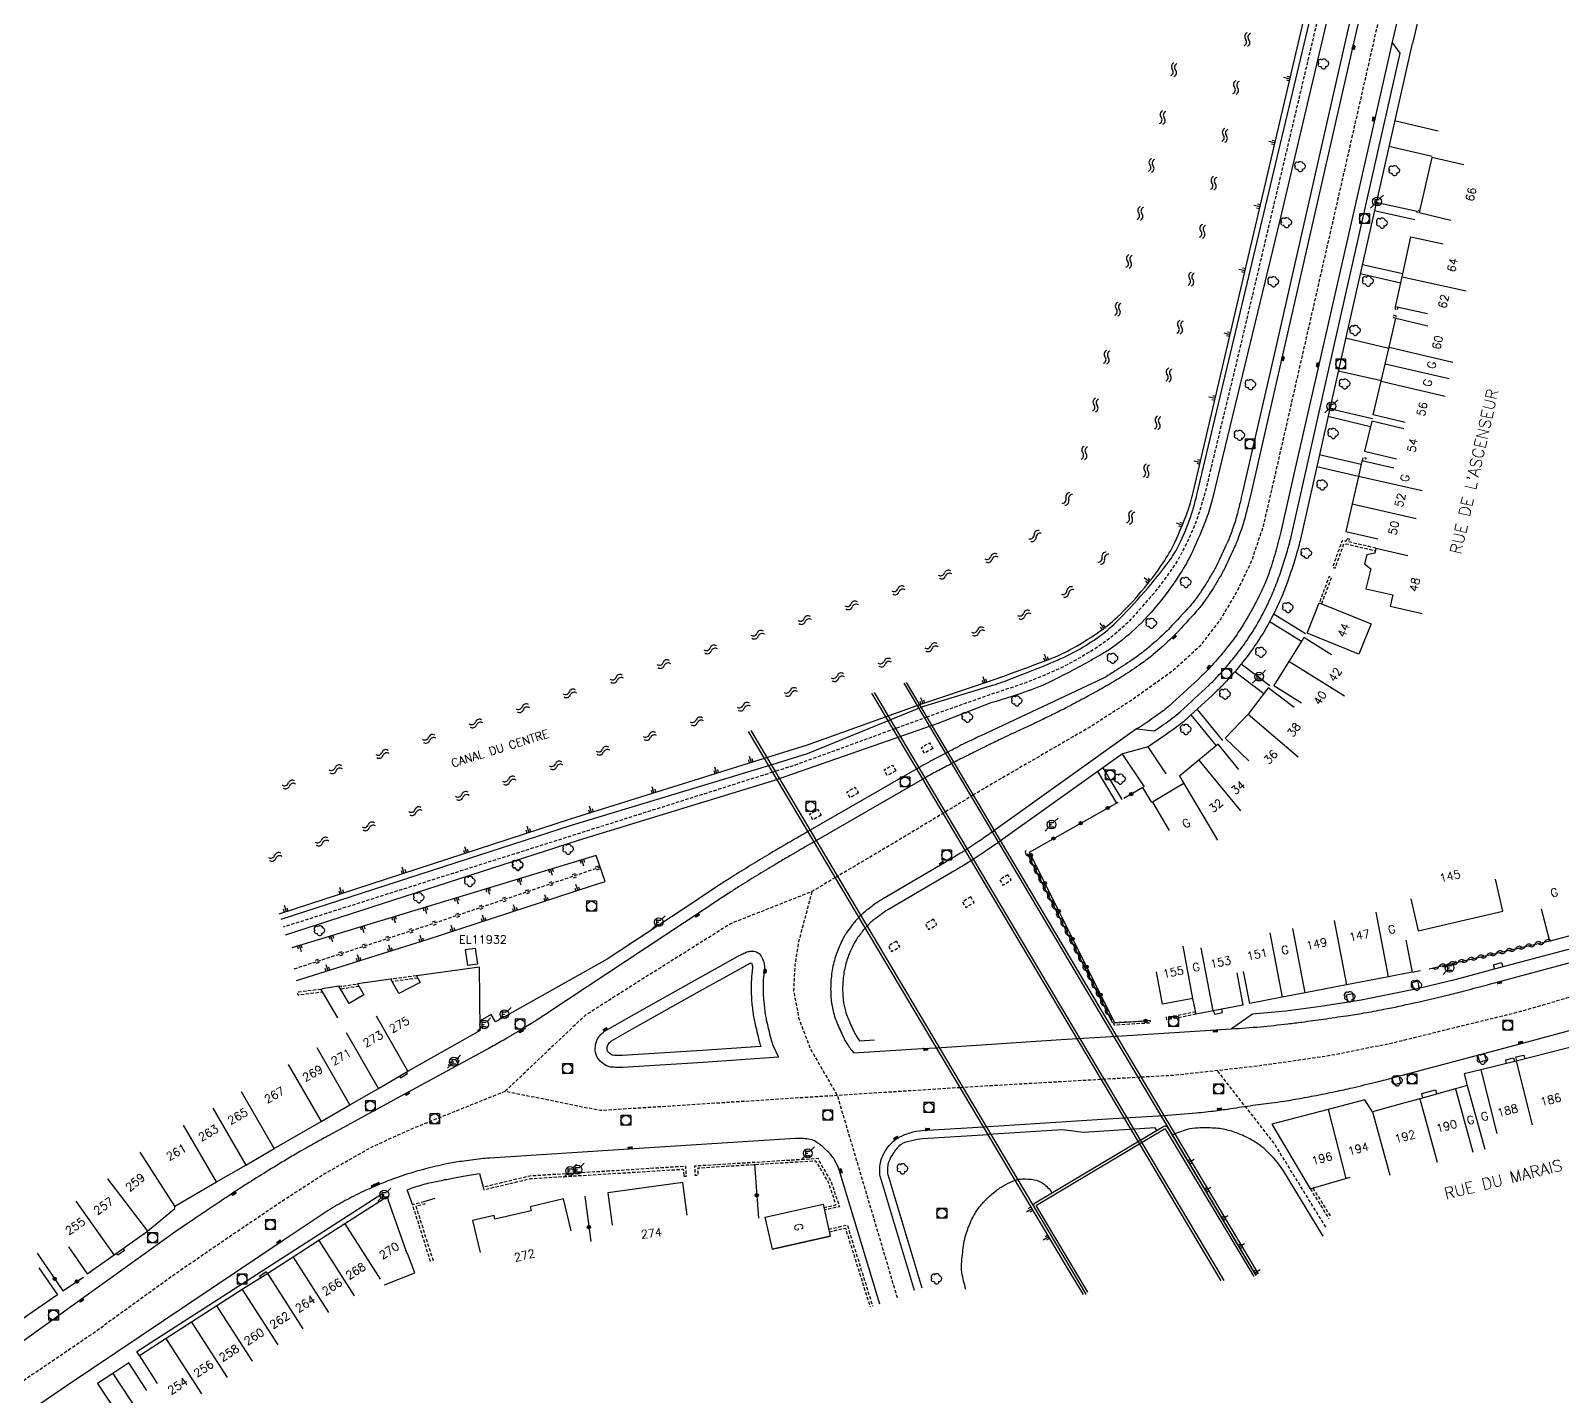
# Model space of a CAD drawing. Header units: millimetres. Extents: x 133000 to 134000, y 129000 to 130000.
# Drawn here: x 133238 to 133471.5, y 129587.6 to 129795.7 of the extents above; entities that cross this region are included whole.
import ezdxf
from ezdxf.enums import TextEntityAlignment as Align

# ---------------------------------------------------------------- set-up
doc = ezdxf.new("R2010")
doc.units = ezdxf.units.MM
doc.linetypes.add('DASHED', pattern=[0.75, 0.5, -0.25])
doc.layers.get('0').update_dxf_attribs({"linetype": 'CONTINUOUS'})
for name, color, linetype in [('W0001', 6, 'DASHED'), ('W0008', 7, 'CONTINUOUS'), ('W0100', 7, 'CONTINUOUS'), ('W0112', 1, 'DASHED'), ('W0120', 7, 'CONTINUOUS'), ('W0211', 2, 'CONTINUOUS'), ('W0220', 5, 'DASHED'), ('W0300', 7, 'CONTINUOUS'), ('W0310', 3, 'CONTINUOUS'), ('W0322', 7, 'CONTINUOUS'), ('W0400', 7, 'CONTINUOUS'), ('W0420', 7, 'CONTINUOUS'), ('W0471', 7, 'CONTINUOUS'), ('W0500', 5, 'DASHED'), ('W0515', 5, 'CONTINUOUS'), ('W0984', 7, 'CONTINUOUS'), ('W0989', 7, 'CONTINUOUS'), ('W0991', 7, 'CONTINUOUS'), ('W1102', 7, 'CONTINUOUS')]:
    doc.layers.add(name, color=color, linetype=linetype)
doc.styles.get("Standard").update_dxf_attribs({"font": 'romans.shx', "width": 0.85})

# ---------------------------------------------------------------- blocks, each defined once
blk = doc.blocks.new('T471')
for p, q in [((-0.333334, 0.333334), (-0.333334, -0.333334)), ((-0.333334, 0.333334), (0.333334, 0.333334)), ((-0.333334, 0), (0, 0)), ((0.500001, 0.500001), (1.000002, 1.000002)), ((-0.500001, -0.500001), (-1.000002, -1.000002)), ((-0.333334, -0.333334), (0.333334, -0.333334))]:
    blk.add_line(p, q)
blk.add_ellipse((0, 0), major_axis=(0.471405, 0.471405), ratio=1, start_param=5.4977871438, end_param=11.780972451)
blk = doc.blocks.new('T420')
for p, q in [((0.75, 0.75), (-0.75, 0.75)), ((-0.75, 0.75), (-0.75, -0.75)), ((0.75, 0.75), (0.75, -0.75)), ((0.75, -0.75), (-0.75, -0.75))]:
    blk.add_line(p, q)
blk.add_ellipse((0, 0), major_axis=(-0.53, 0.53), ratio=1, start_param=3.926991, end_param=10.210176)
blk = doc.blocks.new('T400')
for p, q in [((-0.15, 0.3), (0.15, 0.3)), ((-0.15, -0.25), (-0.15, 0.3)), ((-0.15, 0.15), (0.15, 0.15)), ((-0.15, 0), (0.15, 0)), ((0.15, 0.3), (0.15, -0.25)), ((-0.15, -0.15), (0.15, -0.15)), ((-0.15, -0.25), (-0.15, -0.3)), ((-0.15, -0.3), (0.15, -0.3)), ((0.15, -0.3), (0.15, -0.25))]:
    blk.add_line(p, q)
blk = doc.blocks.new('T300')
for p, q in [((-0.8, 0.51), (-0.86, 0.34)), ((-0.86, 0.34), (-0.86, 0.17)), ((-0.86, 0.17), (-0.74, 0.06)), ((-0.69, 0.63), (-0.8, 0.51)), ((-0.8, -0.06), (-0.74, 0.06)), ((-0.74, 0.06), (-0.69, 0.11)), ((-0.57, 0.69), (-0.69, 0.63)), ((-0.46, 0.69), (-0.57, 0.69)), ((-0.29, 0.63), (-0.46, 0.69)), ((-0.29, 0.63), (-0.17, 0.74)), ((-0.23, 0.57), (-0.29, 0.63)), ((-0.17, 0.74), (-0.06, 0.8)), ((-0.06, 0.8), (0.06, 0.8)), ((0.06, 0.8), (0.23, 0.74)), ((0.23, 0.74), (0.34, 0.63)), ((0.34, 0.63), (0.4, 0.51)), ((0.46, 0.46), (0.34, 0.46)), ((0.4, 0.51), (0.4, 0.46)), ((0.57, 0.4), (0.46, 0.46)), ((0.57, 0.4), (0.69, 0.29)), ((0.69, 0.29), (0.74, 0.17)), ((0.74, 0.06), (0.69, -0.17)), ((0.74, 0.17), (0.74, 0.06)), ((-0.8, -0.17), (-0.8, -0.06)), ((-0.8, -0.23), (-0.8, -0.17)), ((-0.74, -0.34), (-0.8, -0.23)), ((-0.69, -0.4), (-0.74, -0.34)), ((-0.51, -0.46), (-0.69, -0.4)), ((-0.4, -0.46), (-0.51, -0.46)), ((-0.4, -0.46), (-0.34, -0.46)), ((-0.34, -0.46), (-0.34, -0.4)), ((-0.34, -0.51), (-0.34, -0.46)), ((-0.29, -0.63), (-0.34, -0.51)), ((-0.17, -0.74), (-0.29, -0.63)), ((-0.06, -0.8), (-0.17, -0.74)), ((0.06, -0.8), (-0.06, -0.8)), ((0.17, -0.74), (0.06, -0.8)), ((0.23, -0.69), (0.17, -0.74)), ((0.29, -0.46), (0.23, -0.46)), ((0.29, -0.63), (0.23, -0.69)), ((0.46, -0.4), (0.29, -0.46)), ((0.34, -0.51), (0.29, -0.63)), ((0.34, -0.51), (0.34, -0.46)), ((0.57, -0.34), (0.46, -0.4)), ((0.63, -0.29), (0.57, -0.34)), ((0.69, -0.17), (0.63, -0.29))]:
    blk.add_line(p, q)
blk = doc.blocks.new('t211o')
at = {"color": 0, "linetype": 'Continuous'}
for p, q in [((-0.29, 0.5), (-0.29, 0)), ((0, 1), (0, 0)), ((0.29, 0.5), (0.29, 0))]:
    blk.add_line(p, q, dxfattribs=at)
blk = doc.blocks.new('t322o')
at = {"color": 0, "linetype": 'Continuous'}
for radius in [0.25, 0.15]:
    blk.add_circle((0, 0), radius, dxfattribs=at)
blk = doc.blocks.new('t310o')
at = {"color": 0, "linetype": 'Continuous'}
for centre, start, end in [((-0.5, 0.38), 216.8699, 323.1304), ((0.5, -0.37), 36.8699, 143.1303)]:
    blk.add_arc(centre, 0.625, start, end, dxfattribs=at)
blk = doc.blocks.new('t220o')
at = {"color": 0, "linetype": 'Continuous'}
for p, q in [((-0.25, 0.25), (0.25, 0.25)), ((-0.25, -0.25), (0.25, -0.25))]:
    blk.add_line(p, q, dxfattribs=at)
blk = doc.blocks.new('t500o')
at = {"color": 0, "linetype": 'Continuous'}
for centre, start, end in [((-0.5, 0.625), 216.8699, 323.1301), ((0.5, -0.125), 36.8699, 143.1301), ((0.5, -0.625), 36.8699, 143.1301), ((-0.5, 0.125), 216.8699, 323.1301)]:
    blk.add_arc(centre, 0.625, start, end, dxfattribs=at)

msp = doc.modelspace()

# ---------------------------------------------------------------- linework, layer by layer
at = {"layer": 'W0001', "flags": 128}
for points in [[(133458.88, 129902.62), (133447.33, 129853.19), (133422.14, 129746.63), (133418.15, 129730.11), (133417.13, 129725.79), (133416.31, 129722.92), (133415.54, 129720.61), (133414.27, 129717.72), (133412.85, 129715), (133411.21, 129712.58), (133409.22, 129709.98), (133407.15, 129707.63), (133405.13, 129705.38), (133403.01, 129703.52), (133400.82, 129701.88), (133398.15, 129700.24), (133395.29, 129698.7), (133392.6, 129697.49), (133389.36, 129696.19), (133384.4, 129694.55), (133375.46, 129691.39), (133374.65, 129691.09)], [(133460.2, 129871.23), (133451.2, 129831.49), (133437, 129769.01), (133427.32, 129726.53), (133425.82, 129720.09), (133424.1, 129714.91), (133421.95, 129710.38), (133419.41, 129706.08), (133416.11, 129701.8), (133412.15, 129698.16), (133405.94, 129693.75), (133399.43, 129689.55), (133384.04, 129680.62), (133381.71, 129679.22)], [(133407.26, 129636.25), (133412.46, 129636.54), (133425.19, 129637.96), (133435.8, 129639.49), (133445.69, 129641.46), (133455.04, 129643.78), (133465.16, 129646.25), (133476.5, 129649.58), (133499.86, 129655.98), (133510.19, 129658.66), (133520.24, 129660.96), (133531.12, 129662.87), (133543.69, 129664.92), (133555.4, 129666.66), (133563.25, 129667.3), (133570.74, 129668.25), (133580.59, 129669.02), (133589.52, 129670.01), (133599.48, 129670.68), (133612.88, 129670.93), (133630.59, 129671.26), (133646.62, 129671.25), (133660.43, 129670.85), (133674.12, 129670.04), (133684.88, 129669.28), (133691.88, 129668.85), (133697.65, 129668.81), (133701.94, 129669.21), (133706.18, 129669.94), (133711.36, 129671.35), (133718.76, 129673.86), (133743.21, 129682.28), (133749.41, 129684.21), (133754.53, 129685.39), (133758.67, 129686.01), (133762.47, 129686.23), (133766.16, 129686.2), (133767.94, 129686.09), (133772.7, 129685.41), (133776.27, 129684.57), (133780.53, 129683.15), (133783.93, 129682.04), (133787.23, 129680.41), (133789.77, 129678.98), (133794.22, 129676.11), (133817.68, 129661.99), (133831.09, 129656.97), (133843.03, 129669.14), (133857.99, 129690.93), (133864.55, 129701.04), (133875.37, 129716.63), (133877.48, 129719.55), (133880.63, 129723.07), (133884.73, 129727.21), (133889.64, 129731.43), (133894.94, 129735.32), (133900.29, 129738.88), (133905.47, 129741.96), (133910.69, 129744.78), (133917.57, 129748.14), (133923.29, 129750.8), (133928.49, 129753.26), (133936.5, 129756.96), (133946.8, 129761.78), (133968.47, 129772.1), (134000, 129786.71)], [(133374.65, 129691.09), (133354.56, 129683.77), (133351.11, 129682.68)], [(133351.11, 129682.68), (133276.49, 129659.07)], [(133381.71, 129679.22), (133371.79, 129673.22), (133360.66, 129666.62)], [(133360.66, 129666.62), (133357.08, 129664.49), (133344.77, 129659.63), (133331.29, 129651.18), (133322.51, 129645.61), (133310.34, 129634.08), (133324.86, 129631.16), (133379.66, 129634.66)], [(133357.08, 129664.49), (133355.03, 129656.77), (133354.49, 129653.33), (133354.29, 129649.39), (133355.09, 129645.17), (133356.82, 129640.56), (133360.93, 129633.46), (133370.06, 129602.65)], [(133379.66, 129634.66), (133382.41, 129634.83), (133407.26, 129636.25)], [(133435.41, 129613.33), (133427.48, 129626.21), (133418.83, 129637.25)], [(133000, 129480.74), (133002.28, 129481.71), (133011.84, 129485.73), (133020.41, 129488.67), (133028.9, 129491.22), (133041.55, 129494.65), (133056.68, 129499.11), (133070.49, 129503.52), (133086.45, 129509.3), (133110.65, 129518.03), (133135.12, 129528.07), (133146.2, 129533.8), (133153.92, 129538.45), (133165.54, 129545.27), (133175.31, 129551.49), (133195.21, 129563.54), (133207.77, 129571.31), (133221.42, 129580.03), (133235.35, 129588.93), (133247.42, 129597.12), (133259.87, 129606.14), (133268.16, 129611.82), (133276.38, 129617.37), (133282.58, 129621.37), (133290.06, 129625.61), (133296.49, 129628.51), (133310.34, 129634.08)]]:
    msp.add_lwpolyline(points, dxfattribs=at)
at = {"layer": 'W0008', "flags": 128}
for points in [[(133460.06, 129901.38), (133435.79, 129798.3), (133428.43, 129767.01), (133418.08, 129724.2, -0.031742), (133417.2, 129721.38, -0.017054), (133415.07, 129716.32, -0.034907), (133413.23, 129712.97, -0.025231), (133410.16, 129708.68, -0.035418), (133406.28, 129704.47, -0.041144), (133402.43, 129701.39, -0.021302), (133400.73, 129700.35, -0.0062), (133394.7, 129697.1, -0.03144), (133390.66, 129695.31, -0.020907), (133384.35, 129693.25), (133376.26, 129690.09), (133375.42, 129689.8)], [(133373.75, 129692.6), (133374.13, 129692.73), (133384.29, 129695.83, 0.016632), (133387.27, 129696.85, 0.007793), (133393.51, 129699.33, 0.027294), (133397.51, 129701.25, 0.030099), (133400.91, 129703.4, 0.038658), (133403.4, 129705.5, 0.019797), (133407.75, 129710.15, 0.019741), (133411.67, 129715.05, 0.045948), (133413.06, 129717.36, 0.027739), (133414.59, 129721.01, 0.026553), (133415.76, 129724.97), (133433.38, 129798.95), (133452.95, 129882.83)], [(133462.97, 129870.57), (133458.29, 129849.72), (133448.05, 129804.96), (133445.53, 129793.93), (133442.53, 129780.7), (133434.21, 129744.12), (133430.72, 129729.01), (133428.53, 129719.29, -0.014402), (133427.74, 129716.21, -0.013298), (133426.7, 129712.93, -0.024226), (133425.9, 129710.92, -0.015626), (133424.41, 129707.92, -0.015993), (133422.82, 129705.16, -0.018488), (133421.27, 129702.87, -0.017023), (133419.65, 129700.8, -0.013692), (133417.47, 129698.34, -0.015567), (133416.48, 129697.35, -0.003633), (133412.06, 129693.25, -0.028494), (133410.22, 129691.75, -0.015336), (133406.57, 129689.27), (133385.14, 129673.98), (133384.92, 129673.82)], [(133451.57, 129851.75), (133438.42, 129794.26), (133427.82, 129747.65), (133422.71, 129725.34, -0.004443), (133422.33, 129723.74, -0.003285), (133421.78, 129721.59, -0.017844), (133421.43, 129720.42, -0.010296), (133420.67, 129718.33, -0.01602), (133420.38, 129717.65, -0.00341), (133418.74, 129714.14, -0.021253), (133418.33, 129713.38, 0.009078), (133417.33, 129711.68, -0.014884), (133415.63, 129709.15, -0.029211), (133414.71, 129708.01, -0.004309), (133411.62, 129704.66, -0.015456), (133410.77, 129703.81, -0.014657), (133408.26, 129701.58, -0.021507), (133406.5, 129700.23, -0.010792), (133403.87, 129698.47, 0.004209), (133401.64, 129697.05), (133382.84, 129688.25, 0.00353), (133380.44, 129687.1, 0.006485), (133379.15, 129686.45, 0.000066), (133377.82, 129685.76, 0.000066)], [(133452.82, 129851.46), (133439.67, 129793.98), (133429.06, 129747.36), (133423.96, 129725.05, -0.004443), (133423.57, 129723.44, -0.003285), (133423.02, 129721.26, -0.017844), (133422.64, 129720.01, -0.010296), (133421.87, 129717.87, -0.01602), (133421.54, 129717.11, -0.00341), (133419.89, 129713.59, -0.021557), (133419.43, 129712.72, 0.009271), (133418.43, 129711.03, -0.01502), (133416.68, 129708.41, -0.029211), (133415.66, 129707.15, -0.004309), (133412.55, 129703.78, -0.015456), (133411.65, 129702.88, -0.014657), (133409.09, 129700.6, -0.021507), (133407.23, 129699.18, -0.010792), (133404.56, 129697.39, -0.012921), (133402.26, 129696.01, -0.001864), (133399.69, 129694.56, -0.004122), (133398.52, 129693.92, -0.002258), (133395.85, 129692.51, -0.005206), (133394.69, 129691.92, -0.002834), (133392.82, 129691, -0.00244), (133390.63, 129689.95, -0.002212), (133388.41, 129688.92, 0.003336), (133386.94, 129688.23, 0.001216), (133385.62, 129687.6, 0.000788), (133383.6, 129686.61, 0.001426), (133381.24, 129685.46, 0.002631), (133379.97, 129684.82, 0.002703), (133379, 129684.32, 0.000148), (133378.75, 129684.19, 0.000148)], [(133448.58, 129793.74), (133448.58, 129793.74), (133437.39, 129744.23), (133433.84, 129728.37), (133431.54, 129718.22, -0.017405), (133430.96, 129716.02, -0.009419), (133429.72, 129712.14, -0.019147), (133428.69, 129709.47, -0.016159), (133427.27, 129706.44, -0.020479), (133425.73, 129703.7, -0.019492), (133423.89, 129700.97, -0.015587), (133422.08, 129698.65, -0.01442), (133419.98, 129696.27, -0.016096), (133418.63, 129694.91, -0.00486), (133414.17, 129690.79, -0.024684), (133412.88, 129689.73, -0.013039), (133409.66, 129687.47), (133408.34, 129686.56), (133404.4, 129685.49), (133386.19, 129672.49), (133385.85, 129672.25)], [(133406.57, 129689.27), (133409.28, 129688.99, 0.011272), (133412.01, 129690.91, 0.024684), (133413.19, 129691.87, 0.00486), (133417.62, 129695.97, 0.016096), (133418.91, 129697.27, 0.01442), (133420.95, 129699.58, 0.015587), (133422.71, 129701.84, 0.019492), (133424.48, 129704.47, 0.020479), (133425.96, 129707.11, 0.016159), (133427.34, 129710.05, 0.019147), (133428.33, 129712.61, 0.009419), (133429.56, 129716.44, 0.017405), (133430.11, 129718.55), (133432.41, 129728.69), (133435.96, 129744.56), (133446.72, 129792.26), (133445.53, 129793.93)], [(133377.82, 129685.76, 0.00003), (133377.22, 129685.45, 0.000151), (133376, 129684.81, 0.004131), (133375.32, 129684.45, 0.001792), (133373.76, 129683.6), (133356.48, 129673.64)], [(133378.75, 129684.19, 0.001093), (133376.9, 129683.22, 0.00142), (133374.93, 129682.17, 0.008057), (133374.59, 129681.98), (133357.41, 129672.07)], [(133403.56, 129642.47), (133421.04, 129643.57, 0.006911), (133425.44, 129643.9, 0.007237), (133429.62, 129644.34, 0.003095), (133431.77, 129644.61, 0.002017), (133435.06, 129645.06, 0.002615), (133438.56, 129645.58, 0.003473), (133441.19, 129645.99, 0.008413), (133444.26, 129646.55, 0.005666), (133448.8, 129647.52, 0.003281), (133453.91, 129648.7, 0.006892), (133456.33, 129649.31, 0.000008), (133459.63, 129650.19, 0.000016), (133461.33, 129650.65), (133485.37, 129657.1)], [(133356.48, 129673.64), (133356.25, 129673.51, 0.000549), (133354.77, 129672.65, 0.000313), (133352.17, 129671.14, 0.003281), (133350.5, 129670.15, 0.001915), (133347.69, 129668.46, 0.003334), (133344.91, 129666.73, 0.005863), (133343.32, 129665.71, 0.000997), (133341.47, 129664.48, -0.001016), (133339.67, 129663.28), (133325.9, 129654.18), (133308.86, 129644.63), (133308.19, 129645.75), (133306.5, 129644.77)], [(133384.92, 129673.82), (133383.42, 129672.77, -0.005418), (133382.49, 129672.14, -0.000238), (133380.04, 129670.52, -0.008944), (133379.97, 129670.47, -0.002822), (133378.99, 129669.88, -0.001888), (133377.52, 129669.01), (133367.83, 129663.35, 0.020676), (133367.19, 129662.94, 0.007943), (133365.6, 129661.78, 0.041307), (133364.25, 129660.58, 0.037954)], [(133357.41, 129672.07), (133357.16, 129671.93, 0.000549), (133355.68, 129671.07, 0.000313), (133353.08, 129669.56, 0.003281), (133351.44, 129668.59, 0.001915), (133348.64, 129666.9, 0.003334), (133345.88, 129665.19, 0.005863), (133344.33, 129664.19, 0.000997), (133342.48, 129662.96, -0.001016), (133340.67, 129661.76), (133316.98, 129646.09, -0.005004), (133314.98, 129644.79, -0.005094), (133312.98, 129643.56, -0.003321), (133311.61, 129642.74, -0.003399), (133310.26, 129641.96, -0.001494), (133308.26, 129640.83, -0.003576), (133307.42, 129640.37), (133295.01, 129633.64), (133283.48, 129627.34, 0.002667), (133281.55, 129626.27, 0.002049), (133279.05, 129624.86, 0.005214), (133277.1, 129623.71, 0.003178), (133273.93, 129621.78, 0.00259), (133270.92, 129619.91, 0.004748), (133269.3, 129618.86, 0.001704), (133269.15, 129618.77, 0.000052), (133264.5, 129615.66, 0.001914), (133262.98, 129614.64, 0.000958), (133259.97, 129612.58), (133246.11, 129602.64), (133231.17, 129591.91, -0.00242)], [(133385.85, 129672.25), (133384.47, 129671.28, -0.005443), (133383.49, 129670.62, -0.000238), (133381.04, 129669, -0.008944), (133380.92, 129668.92, -0.002822), (133379.92, 129668.32, -0.001888), (133378.44, 129667.44), (133368.75, 129661.77, 0.020676), (133368.24, 129661.45, 0.007943), (133366.69, 129660.32, 0.044126), (133365.49, 129659.25, 0.006024), (133365.22, 129658.94, 0.00338)], [(133364.25, 129660.58, 0.002813), (133364.16, 129660.49, 0.033614), (133362.57, 129658.53, 0.03759), (133361.72, 129657.12, 0.029016), (133360.88, 129655.17, 0.040076), (133360.23, 129652.82, 0.038711), (133359.95, 129650.31, 0.035925), (133360.04, 129647.77, 0.045102), (133360.45, 129645.78, 0.024544), (133360.88, 129644.54, 0.013008), (133361.88, 129642.28, 0.035638), (133362.39, 129641.36, 0.020842), (133363.44, 129639.9), (133373.89, 129640.56), (133376.06, 129640.7)], [(133365.22, 129658.94, 0.027585), (133364.05, 129657.48, 0.03759), (133363.35, 129656.31, 0.029016), (133362.59, 129654.55, 0.040076), (133362.02, 129652.48, 0.038711), (133361.77, 129650.25, 0.035925), (133361.85, 129647.97, 0.045102), (133362.19, 129646.3, 0.024544), (133362.57, 129645.23, 0.013008), (133363.52, 129643.05, 0.035638), (133363.91, 129642.36, -0.007514), (133364.31, 129641.75), (133366.6, 129641.88)], [(133410.74, 129630.39, 0.005901), (133415.62, 129630.77, 0.011422), (133418.6, 129631.1, 0.004263), (133420.94, 129631.43, -0.002986), (133424.29, 129631.92, -0.00224), (133427.56, 129632.36, 0.003908), (133429.43, 129632.62, 0.007744), (133430.76, 129632.84, 0.003617), (133433.59, 129633.36, 0.004215), (133436.83, 129634.02, 0.005162), (133439.46, 129634.6, 0.003247), (133443, 129635.45, 0.004854), (133445.36, 129636.05), (133464.27, 129641.1), (133484.2, 129646.46)], [(133367.41, 129601.61), (133361.23, 129622.11, 0.041707), (133361, 129622.69, 0.020779), (133360.4, 129623.79, 0.049096), (133359.89, 129624.46, 0.027741), (133358.83, 129625.5, 0.052181), (133357.45, 129626.49, 0.098028), (133356.58, 129626.77, 0.022387), (133355.54, 129626.85, 0.023483), (133354.55, 129626.84), (133329.95, 129625.31), (133307.99, 129623.89, 0.013515), (133306.66, 129623.77, 0.005938), (133303.65, 129623.38, 0.016288), (133301.4, 129622.98, 0.011314), (133298.19, 129622.23, 0.017781), (133294.61, 129621.17, 0.018209), (133291.19, 129619.88, 0.00816), (133288.71, 129618.8, 0.013551), (133287.25, 129618.08, 0.008687), (133284.69, 129616.68, 0.01635), (133283.36, 129615.87), (133276.33, 129611.22), (133243.73, 129589.31), (133232.64, 129581.81, -0.002202)], [(133372.7, 129603.68), (133367.52, 129620.98, -0.066316), (133367.41, 129621.66, -0.035806), (133367.47, 129622.92, -0.070985), (133367.73, 129623.9, -0.047858), (133368.45, 129625.23, -0.053768), (133369.35, 129626.31, -0.064679), (133370.29, 129627, -0.054085), (133372.08, 129627.75, -0.056798), (133373.9, 129628.07), (133383.22, 129628.66)], [(133373.87, 129604.03), (133368.69, 129621.33, -0.066316), (133368.63, 129621.69, -0.035806), (133368.68, 129622.77, -0.070985), (133368.85, 129623.43, -0.047858), (133369.46, 129624.55, -0.032807), (133370.66, 129626.02, -0.082092), (133373.98, 129626.86), (133383.93, 129627.48)], [(133296.2, 129616.82), (133295.39, 129619.06, -0.012225), (133297.82, 129619.86, -0.02474), (133299.04, 129620.17, -0.000818), (133301.13, 129620.59, -0.000854), (133303.12, 129620.98, -0.006741), (133304.23, 129621.18), (133306.43, 129621.53), (133306.99, 129619.44)]]:
    msp.add_lwpolyline(points, format="xyb", dxfattribs=at)
for points in [[(133445.88, 129781.98), (133452.52, 129780.43)], [(133445.02, 129778.11), (133451.62, 129776.56)], [(133443.05, 129769.53), (133449.32, 129768.16)], [(133442.77, 129768.29), (133448.96, 129766.92)], [(133440.95, 129760.07), (133447.15, 129758.7)], [(133440.64, 129758.67), (133446.84, 129757.28)], [(133438.42, 129748.88), (133445.01, 129747.3)], [(133437.3, 129743.84), (133443.88, 129742.36)], [(133435.72, 129736.93), (133442.22, 129735.37)], [(133435.98, 129738.13), (133442.5, 129736.58)], [(133434.41, 129731.1), (133440.79, 129729.65)], [(133434.01, 129729.25), (133440.37, 129727.81)], [(133427.4, 129706.87), (133432.29, 129703.8)], [(133426.79, 129705.71), (133431.69, 129702.63)], [(133422.5, 129699.22), (133426.88, 129695.91)], [(133421.52, 129698.05), (133425.96, 129694.69)], [(133350.49, 129683.72), (133356.41, 129685.51), (133373.75, 129692.6), (133373.75, 129692.6)], [(133415.81, 129692.24), (133419.66, 129687.54)], [(133414.85, 129691.41), (133418.7, 129686.7)], [(133375.42, 129689.8), (133351.77, 129681.57)], [(133407.77, 129680.43), (133404.38, 129685.52)], [(133411.07, 129682.46), (133408.34, 129686.56)], [(133276.17, 129660.28), (133320.46, 129674.61), (133350.49, 129683.72)], [(133401.41, 129683.37), (133404.31, 129678.51)], [(133351.77, 129681.57), (133351, 129681.3), (133321.47, 129672.26), (133276.82, 129657.85)], [(133400.61, 129682.78), (133403.52, 129677.99)], [(133513.58, 129664.58), (133510.87, 129666), (133484.81, 129658.97), (133482.91, 129658.45), (133461.04, 129652.66), (133455.27, 129651.11), (133449.59, 129649.71), (133440.77, 129647.93), (133434.63, 129646.99), (133429.33, 129646.27), (133424.25, 129645.79), (133421.04, 129643.57)], [(133461.17, 129652.69), (133460.96, 129653.33), (133462.19, 129653.67), (133462.4, 129653.02)], [(133449.7, 129649.74), (133449.42, 129650.83), (133448.52, 129650.61), (133448.79, 129649.51)], [(133439.69, 129647.77), (133439.52, 129648.9), (133438.53, 129648.72), (133438.7, 129647.62)], [(133418.26, 129646.32), (133418.47, 129645.83), (133419.66, 129646.05), (133419.56, 129646.57)], [(133376.06, 129640.7), (133395.08, 129641.93), (133403.56, 129642.47)], [(133459.56, 129639.84), (133459.85, 129638.76), (133458.86, 129638.5), (133458.57, 129639.58)], [(133462.96, 129638.31), (133462.82, 129638.86), (133464, 129639.17), (133464.14, 129638.6)], [(133464.51, 129638.69), (133464.36, 129639.29), (133465.57, 129639.58), (133465.72, 129639)], [(133294.24, 129636.36), (133294.37, 129636.13), (133295.42, 129636.79), (133295.3, 129636.99)], [(133446.51, 129636.36), (133446.79, 129635.31), (133445.82, 129635.04), (133445.54, 129636.1)], [(133450.21, 129633.05), (133450.02, 129633.74), (133452.12, 129634.29), (133452.31, 129633.62)], [(133383.22, 129628.66), (133402.11, 129629.86), (133410.74, 129630.39)], [(133409.63, 129628.09), (133409.39, 129628.5), (133398.47, 129627.79), (133395.29, 129628.19), (133383.93, 129627.48)], [(133254.59, 129593.74), (133254.17, 129594.4), (133291.55, 129618.45), (133292, 129617.74)], [(133297.99, 129617.26), (133299.64, 129617.75)], [(133252.08, 129610.09), (133252.32, 129609.77), (133251.3, 129609.06), (133251.07, 129609.37)], [(133274.14, 129606.31), (133273.93, 129606.53), (133272.9, 129605.85), (133273.06, 129605.62)]]:
    msp.add_lwpolyline(points, dxfattribs=at)
for points in [[(133338.73, 129650.7), (133346.07, 129654.78, -0.014303), (133346.38, 129654.94, -0.006648), (133347.07, 129655.26, -0.066838), (133347.36, 129655.35, -0.031315), (133348, 129655.41, -0.15283), (133348.84, 129655.18, -0.138739), (133349.47, 129654.46, -0.060327), (133349.79, 129653.51, -0.0759), (133349.83, 129652.71), (133349.69, 129651.34, 0.020784), (133349.65, 129650.53, 0.010307), (133349.65, 129648.91, 0.0197), (133349.73, 129647.72, 0.011715), (133349.98, 129645.74, 0.018565), (133350.13, 129644.95, 0.005138), (133350.81, 129642.12, 0.035784), (133351.14, 129641.1), (133351.99, 129639.24), (133340.5, 129638.46), (133328.28, 129637.69, -0.022643), (133327.72, 129637.68, -0.010995), (133326.59, 129637.73, -0.103214), (133325.79, 129637.96, -0.071762), (133324.82, 129638.66, -0.119492), (133324.19, 129639.66, -0.115945), (133324.08, 129640.86, -0.05065), (133324.31, 129641.84, -0.088539), (133324.6, 129642.34, -0.03079), (133325.26, 129643.04, -0.060134), (133325.65, 129643.34), (133329.22, 129645.36)], [(133339.61, 129649.11), (133346.95, 129653.2, -0.014303), (133347.17, 129653.31, -0.005763), (133347.73, 129653.57, -0.010838), (133347.87, 129653.59, -0.049476), (133348.01, 129653.14, -0.0759), (133348.02, 129652.89), (133347.89, 129651.52, 0.020784), (133347.83, 129650.56, 0.010307), (133347.84, 129648.86, 0.0197), (133347.92, 129647.53, 0.011715), (133348.19, 129645.46, 0.018565), (133348.36, 129644.54, 0.005138), (133349.05, 129641.68, 0.022638), (133349.29, 129640.87), (133340.38, 129640.27), (133328.16, 129639.5, -0.022643), (133327.78, 129639.49, -0.010995), (133326.72, 129639.54, -0.103214), (133326.63, 129639.57, -0.071762), (133326.08, 129639.97, -0.119492), (133325.91, 129640.24, -0.115945), (133325.87, 129640.61, -0.048367), (133326.02, 129641.21, -0.029567), (133326.5, 129641.72, -0.060134), (133326.55, 129641.76), (133330.11, 129643.78)]]:
    msp.add_lwpolyline(points, format="xyb", close=True, dxfattribs=at)
at = {"layer": 'W0100', "flags": 128}
for points in [[(133456.45, 129775.24), (133451.58, 129776.38), (133449.61, 129767.96), (133454.48, 129766.82)], [(133450.89, 129752.52), (133446.02, 129753.61), (133447.04, 129758.19), (133448.38, 129764.28), (133453.27, 129763.21)], [(133447.5, 129735.99), (133442.64, 129737.15), (133443.85, 129742.25), (133444.44, 129744.86), (133445.05, 129747.47), (133446.1, 129751.87), (133450.96, 129750.71)], [(133447.27, 129735.01), (133442.41, 129736.18), (133441.31, 129731.6), (133446.17, 129730.43)], [(133445.77, 129729.01), (133440.9, 129730.12), (133440.36, 129727.77), (133439.4, 129723.57), (133438.46, 129719.34), (133443.35, 129718.26)], [(133447.9, 129715.66), (133443.03, 129716.77), (133442.87, 129716.07), (133441.64, 129715.81), (133441.29, 129714.46), (133442.25, 129713.66), (133441.51, 129710.65), (133441.51, 129710.65), (133445.62, 129709.71), (133445.23, 129707.98), (133450.1, 129706.87)], [(133436.28, 129700.55), (133432.05, 129703.21), (133429.77, 129699.57), (133427.46, 129695.92), (133431.69, 129693.25)], [(133430.6, 129692.54), (133426.61, 129695.55), (133423.58, 129691.54), (133420.04, 129687.86), (133423.65, 129684.4)], [(133422.17, 129683.09), (133419.01, 129686.96), (133416.03, 129684.53), (133413.12, 129682.1), (133413.79, 129680.96), (133412.56, 129680.23), (133408.98, 129678.11), (133411.53, 129673.81)], [(133448.34, 129663.4), (133449.47, 129658.53), (133462.37, 129661.52), (133461.24, 129666.4)], [(133481.7, 129665.32), (133482.99, 129660.49), (133478.68, 129659.34), (133474.38, 129658.18), (133469.54, 129656.95), (133468.3, 129661.79)], [(133447.62, 129657.1), (133448.54, 129652.19), (133444.97, 129651.52), (133438.57, 129650.28), (133432.24, 129649.05), (133428.73, 129648.41), (133423.84, 129647.43), (133422.86, 129652.33)], [(133243.76, 129610.34), (133246.64, 129606.25), (133250.75, 129609.14), (133255.81, 129612.76), (133260.01, 129616.2), (133259.96, 129616.54), (133266.34, 129620.24), (133270.8, 129622.81), (133275.14, 129625.33), (133282.29, 129629.47), (133286.65, 129632), (133291.01, 129634.47), (133295.52, 129637.11), (133306.57, 129643.35), (133306.53, 129643.43), (133306.41, 129652.97), (133296.8, 129651.66), (133296.8, 129651.66), (133297.39, 129650.62), (133294.12, 129648.96), (133292.9, 129651.13), (133287.84, 129650.42), (133288.79, 129648.74), (133286.54, 129647.43), (133284.98, 129650.09), (133282.46, 129649.69), (133282.47, 129649.62), (133282.26, 129649.59), (133284.79, 129645.27)], [(133421.83, 129652.1), (133422.78, 129647.19), (133418.26, 129646.32), (133415.62, 129645.79), (133415.62, 129645.79), (133415.16, 129648.22), (133410.53, 129647.34), (133409.59, 129652.25)], [(133483.53, 129638.34), (133482.3, 129643.18), (133476.42, 129641.69), (133471.57, 129640.47), (133464.42, 129638.67), (133459.03, 129637.34), (133456.49, 129636.72), (133456.95, 129634.95), (133455.15, 129634.41), (133449.72, 129632.91), (133447.44, 129632.29), (133442.5, 129630.93), (133441.35, 129632.76), (133435.75, 129631.29), (133427.18, 129629.07), (133433.04, 129619.21), (133439.12, 129620.95)], [(133338.06, 129615.19), (133337.39, 129620.14), (133325.98, 129618.6), (133326.64, 129613.65)], [(133291.92, 129604.57), (133296.58, 129606.4), (133295.43, 129609.33), (133295.38, 129609.31), (133295.23, 129609.73), (133292.51, 129617.54), (133292.57, 129617.56), (133292.33, 129617.95), (133285.91, 129613.86), (133281.93, 129611.3), (133278.03, 129608.79), (133274.14, 129606.31), (133270.26, 129603.83), (133266.41, 129601.34), (133262.54, 129598.86), (133258.68, 129596.38), (133254.59, 129593.74), (133257.29, 129589.54)], [(133320.39, 129612.8), (133319.24, 129617.66), (133314.14, 129616.46), (133314.28, 129615.86), (133308.77, 129614.56), (133308.64, 129615.14), (133305.36, 129614.35), (133306.54, 129609.49)], [(133351.05, 129609.99), (133359.87, 129611.97), (133351.05, 129609.99), (133349.96, 129614.87), (133358.78, 129616.85), (133359.87, 129611.97)], [(133239.27, 129607.17), (133242.1, 129603.05), (133237.54, 129599.9), (133232.96, 129596.65), (133230.06, 129600.72)], [(133255.71, 129588.48), (133252.97, 129592.66), (133250.53, 129591.07), (133248.19, 129589.54), (133250.92, 129585.35)]]:
    msp.add_lwpolyline(points, dxfattribs=at)
for points in [[(133432.54, 129703.88), (133434.41, 129708.51), (133442.3, 129705.3), (133440.44, 129700.69)], [(133305.77, 129655.86), (133306.09, 129653.44), (133304.63, 129653.24), (133304.31, 129655.67)]]:
    msp.add_lwpolyline(points, close=True, dxfattribs=at)
at = {"layer": 'W0112', "flags": 128}
for points in [[(133449.61, 129767.96), (133449.29, 129768.03), (133449.36, 129768.34), (133449.68, 129768.27)], [(133446.02, 129753.61), (133445.94, 129753.28), (133446.33, 129753.19), (133446.41, 129753.52)], [(133441, 129730.1), (133441, 129730.1), (133441.12, 129730.67), (133441.51, 129730.58), (133441.4, 129730.01)], [(133443.04, 129716.83), (133438.89, 129717.78), (133438.99, 129718.19), (133438.6, 129718.29), (133438.5, 129717.87), (133437.89, 129717.96), (133436.43, 129713.93), (133436.81, 129713.79), (133438.16, 129717.51), (133438.8, 129717.41), (133442.95, 129716.44)], [(133434.79, 129708.37), (133436.28, 129712.36), (133435.9, 129712.5), (133434.41, 129708.51)], [(133284.98, 129650.09), (133285.35, 129650.15), (133285.36, 129650.04), (133287.84, 129650.42), (133287.84, 129650.42)], [(133296.8, 129651.66), (133292.9, 129651.13)], [(133297.01, 129651.29), (133293.11, 129650.76)], [(133282.26, 129649.59), (133278.67, 129649.15), (133278.72, 129648.75), (133282.48, 129649.21)], [(133288.05, 129650.05), (133285.26, 129649.62)], [(133415.62, 129645.79), (133411.18, 129644.93), (133411.1, 129645.33), (133415.55, 129646.19)], [(133358.89, 129616.34), (133360.75, 129616.76), (133359.63, 129620.16), (133357.68, 129623.43), (133339.67, 129622.33), (133339.7, 129621.25), (133339.3, 129621.24), (133339.25, 129622.7), (133358.05, 129623.85), (133358.07, 129623.56), (133360, 129620.32), (133361.27, 129616.46), (133358.98, 129615.95)], [(133433.04, 129619.21), (133435.83, 129614.69)], [(133433.44, 129619.31), (133436.17, 129614.9)], [(133298.97, 129608.1), (133296.2, 129616.82), (133297.99, 129617.26), (133298.08, 129616.87), (133296.71, 129616.54), (133299.36, 129608.23)], [(133359.63, 129613.04), (133362.46, 129613.68), (133366.33, 129601.32)], [(133359.71, 129612.65), (133362.19, 129613.21), (133365.95, 129601.2)]]:
    msp.add_lwpolyline(points, dxfattribs=at)
for points in [[(133446.16, 129752.18), (133445.7, 129752.32), (133445.65, 129752.01), (133446.1, 129751.87)], [(133375.52, 129686.3), (133374.25, 129685.55), (133373.75, 129686.42), (133375.02, 129687.16)], [(133369.85, 129682.91), (133368.58, 129682.17), (133368.08, 129683.03), (133369.34, 129683.77)], [(133364.17, 129679.55), (133362.92, 129678.79), (133362.41, 129679.65), (133363.65, 129680.4)], [(133358.49, 129676.16), (133357.23, 129675.41), (133356.72, 129676.27), (133357.97, 129677.02)], [(133386.96, 129667.06), (133385.7, 129666.32), (133386.2, 129665.47), (133387.46, 129666.21)], [(133381.3, 129663.67), (133380.03, 129662.95), (133380.52, 129662.08), (133381.8, 129662.81)], [(133375.63, 129660.29), (133374.37, 129659.56), (133374.87, 129658.7), (133376.13, 129659.44)], [(133369.95, 129656.95), (133368.71, 129656.19), (133369.22, 129655.34), (133370.47, 129656.1)], [(133403.11, 129644.53), (133408.61, 129644.86), (133408.64, 129644.46), (133403.14, 129644.13)], [(133302.96, 129638.52), (133303.38, 129638.76), (133303.17, 129639.14), (133302.75, 129638.9)], [(133301.8, 129637.89), (133302.24, 129638.13), (133302.04, 129638.49), (133301.61, 129638.26)], [(133337.55, 129621.11), (133337.95, 129621.13), (133337.85, 129622.62), (133314.11, 129621.14), (133306.99, 129619.44), (133307.08, 129619.05), (133314.17, 129620.75), (133337.48, 129622.19)]]:
    msp.add_lwpolyline(points, close=True, dxfattribs=at)
at = {"layer": 'W0120', "flags": 128}
for points in [[(133419.47, 129605.17), (133397.75, 129641.67), (133366.21, 129694.71)], [(133419.91, 129605.21), (133398.09, 129641.88), (133366.61, 129694.84)], [(133424.78, 129606.02), (133402.04, 129644.23), (133371.13, 129696.23)], [(133425.12, 129606.22), (133402.39, 129644.43), (133371.52, 129696.35)], [(133398.45, 129603.08), (133395.75, 129607.62), (133388.73, 129619.4), (133381.3, 129631.89), (133347.41, 129688.9)], [(133398.89, 129603.13), (133381.65, 129632.1), (133347.8, 129689.02)], [(133390.95, 129616.47), (133390.9, 129616.74), (133390.93, 129616.86), (133391.02, 129617.01), (133391.13, 129617.07), (133410.72, 129628.74), (133410.72, 129628.74), (133410.91, 129628.78), (133411.06, 129628.74), (133411.2, 129628.63), (133412.58, 129626.33), (133424.74, 129606)], [(133399.13, 129603.43), (133391.27, 129616.65), (133391.31, 129616.72), (133391.31, 129616.72), (133410.8, 129628.34), (133410.8, 129628.34), (133410.89, 129628.36), (133410.9, 129628.36), (133424.43, 129605.82)]]:
    msp.add_lwpolyline(points, dxfattribs=at)
at = {"layer": 'W0211', "flags": 128}
msp.add_lwpolyline([(133278.52, 129650.95), (133298.62, 129657.22), (133323.36, 129665.3), (133325.59, 129666.03), (133324.18, 129669.99), (133322.04, 129669.34), (133277.81, 129655.92)], dxfattribs=at)
for points in [[(133435, 129611.97), (133428.95, 129621.92, 0.040842), (133427.93, 129623.33, 0.028669), (133426.21, 129625.12, 0.038247), (133425.05, 129626.05, 0.029631), (133423.4, 129627.02, 0.03826), (133421.57, 129627.8, 0.035545), (133419.5, 129628.33, 0.035994), (133418.42, 129628.45, 0.015552), (133415.89, 129628.46, 0.062926), (133414.27, 129628.21, 0.041615), (133411.96, 129627.35)], [(133380.55, 129603.86, -0.039265), (133379.95, 129606.43, -0.060893), (133379.91, 129608.13, -0.015921), (133380.25, 129610.88, -0.032461), (133380.55, 129612.2, -0.037587), (133381.37, 129614.36, -0.043587), (133382.36, 129616.07, -0.042469), (133383.53, 129617.47, -0.034383), (133385.21, 129618.95, -0.037786), (133386.64, 129619.87, -0.040869), (133388.08, 129620.51, -0.078457), (133389.12, 129620.7, -0.045251), (133390.95, 129620.58, -0.120448), (133392.31, 129620.01, -0.089727), (133393.67, 129618.58)]]:
    msp.add_lwpolyline(points, format="xyb", dxfattribs=at)
at = {"layer": 'W0220', "flags": 128}
msp.add_lwpolyline([(133278.18, 129652.72), (133298.27, 129659.27), (133324.7, 129668.21)], dxfattribs=at)
at = {"layer": 'W0310', "flags": 128}
for points in [[(133402.94, 129644.42), (133389.94, 129670.24)], [(133451.18, 129652.72), (133469.54, 129656.98)]]:
    msp.add_lwpolyline(points, dxfattribs=at)
at = {"layer": 'W0322', "flags": 128}
for points in [[(133450.34, 129801.17), (133448.59, 129793.73)], [(133408.88, 129678.05), (133407.5, 129680.37), (133404.6, 129678.68)], [(133403.19, 129644.53), (133390.22, 129670.51), (133403.75, 129678.11)], [(133448.54, 129652.19), (133449.85, 129652.45)], [(133403.19, 129644.5), (133403.19, 129644.5), (133408.19, 129644.8)], [(133348.34, 129622.96), (133348.93, 129614.71)], [(133322.46, 129618.07), (133323.38, 129611.19)], [(133238.98, 129609.4), (133242.92, 129603.67), (133246.07, 129605.75)]]:
    msp.add_lwpolyline(points, dxfattribs=at)
at = {"layer": 'W0515', "flags": 128}
msp.add_lwpolyline([(133373.52, 129692.98), (133383.97, 129696.52, 0.005588), (133387.51, 129697.76, 0.003438), (133393.21, 129699.88, 0.033759), (133396.44, 129701.36, 0.024768), (133400.58, 129703.88, 0.040025), (133403.6, 129706.31, 0.028606), (133407.32, 129710.25, 0.025789), (133410.61, 129714.59, 0.039516), (133412.37, 129717.68, 0.020785), (133414.27, 129722.21, 0.031462), (133415.2, 129725.32), (133434.95, 129809.78), (133449.94, 129872.83)], format="xyb", dxfattribs=at)
for points in [[(133356.42, 129686.88), (133373.52, 129692.98)], [(133349.83, 129684.82), (133356.42, 129686.88)], [(133275.9, 129661.12), (133320.28, 129675.59), (133349.83, 129684.82)]]:
    msp.add_lwpolyline(points, dxfattribs=at)
at = {"layer": 'W1102', "flags": 128}
for points in [[(133447.04, 129758.19), (133456.8, 129756.02)], [(133445.05, 129747.47), (133454.78, 129745.17)], [(133454.19, 129742.62), (133444.44, 129744.86)], [(133443.85, 129742.25), (133453.59, 129739.99)], [(133450.11, 129725.55), (133440.36, 129727.77)], [(133439.4, 129723.57), (133449.15, 129721.37)], [(133438.23, 129694.25), (133429.77, 129699.57)], [(133423.58, 129691.54), (133431.2, 129685.03)], [(133416.03, 129684.53), (133422.4, 129676.81)], [(133413.79, 129680.96), (133418.89, 129672.35)], [(133436.66, 129660.1), (133438.57, 129650.28)], [(133444.97, 129651.52), (133443.1, 129661.34)], [(133426.85, 129658.23), (133428.73, 129648.41)], [(133432.24, 129649.05), (133430.39, 129658.87)], [(133415.16, 129648.22), (133413.64, 129656.18)], [(133418.26, 129646.32), (133416.43, 129655.9)], [(133295.52, 129637.11), (133290.7, 129645.49)], [(133291.01, 129634.47), (133286.13, 129642.95)], [(133286.65, 129632), (133281.67, 129640.67)], [(133464.42, 129638.67), (133466.86, 129628.97)], [(133277.28, 129638.12), (133282.29, 129629.47)], [(133459.03, 129637.34), (133461.47, 129627.64)], [(133275.14, 129625.33), (133270.13, 129633.99)], [(133455.15, 129634.41), (133457.8, 129624.76)], [(133456.95, 129634.95), (133459.62, 129625.26)], [(133449.72, 129632.91), (133452.37, 129623.27)], [(133265.79, 129631.47), (133270.8, 129622.81)], [(133435.75, 129631.29), (133438.48, 129620.76)], [(133442.5, 129630.93), (133445.15, 129621.29)], [(133266.34, 129620.24), (133261.33, 129628.89)], [(133259.96, 129616.54), (133254.7, 129624.77)], [(133249.73, 129620.7), (133255.81, 129612.76)], [(133250.75, 129609.14), (133244.96, 129617.29)], [(133285.91, 129613.86), (133291.3, 129605.44)], [(133281.93, 129611.3), (133287.32, 129602.87)], [(133278.03, 129608.79), (133283.42, 129600.37)], [(133279.52, 129597.88), (133274.14, 129606.31)], [(133270.26, 129603.83), (133275.68, 129595.42)], [(133271.83, 129592.93), (133266.41, 129601.34)], [(133262.54, 129598.86), (133267.94, 129590.44)], [(133264.09, 129587.97), (133258.68, 129596.38)], [(133250.53, 129591.07), (133256, 129582.7)]]:
    msp.add_lwpolyline(points, dxfattribs=at)

# ---------------------------------------------------------------- block references
at = {"layer": 'W0211'}
for p, rotation in [((133429.94, 129788.35), 76.84049577181183), ((133427.67, 129778.62), 76.84049577182236), ((133425.39, 129768.88), 76.84049577183289), ((133423.11, 129759.14), 76.84049577168092), ((133420.84, 129749.4), 76.84049577169145), ((133418.56, 129739.67), 76.84049577170198), ((133416.28, 129729.93), 76.8404957717885), ((133413.53, 129720.33), 67.67631423365644), ((133408.52, 129711.73), 51.97061639226371), ((133401.56, 129704.58), 37.03810749392061), ((133392.84, 129699.74), 20.72703395738983), ((133383.44, 129696.34), 18.70849642795177), ((133373.97, 129693.13), 18.70849642789824), ((133347.82, 129684.19), 17.35125442051126), ((133342.54, 129682.54), 17.35125442049133), ((133332.99, 129679.56), 17.3512544205211), ((133323.45, 129676.58), 17.35125442050115), ((133313.93, 129673.52), 18.05523724389705), ((133304.42, 129670.42), 18.05523724369031), ((133322.04, 129669.34), 196.8722906823008), ((133294.91, 129667.32), 18.05523724374897), ((133317.26, 129667.89), 196.8722906823088), ((133285.41, 129664.22), 18.05523724380766), ((133307.69, 129664.99), 196.8722906823088), ((133312.47, 129666.44), 196.8722906823088), ((133321.38, 129664.65), 18.0894212249746), ((133276.94, 129661.46), 18.05523724386633), ((133298.12, 129662.08), 196.8722906823088), ((133302.91, 129663.54), 196.8722906823088), ((133311.87, 129661.55), 18.0894212249615), ((133316.63, 129663.1), 18.0894212249615), ((133293.34, 129660.63), 196.8722906823088), ((133307.12, 129660), 18.08942122496668), ((133283.77, 129657.73), 196.8722906823088), ((133288.55, 129659.18), 196.8722906823088), ((133297.61, 129656.9), 17.31971686052249), ((133302.37, 129658.44), 18.0894212249746), ((133278.98, 129656.28), 196.8722906823088), ((133288.07, 129653.93), 17.31971686051453), ((133292.84, 129655.42), 17.31971686052249), ((133283.29, 129652.44), 17.31971686051453), ((133414.47, 129623.16), 300.8960474762155), ((133417.04, 129618.87), 300.8960474762055), ((133390.63, 129616.21), 120.7547417955149), ((133419.61, 129614.58), 300.8960474762055), ((133393.19, 129611.91), 120.754741795492), ((133422.17, 129610.29), 300.8960474762012), ((133424.53, 129606.36), 300.8960474762155)]:
    msp.add_blockref('t211o', p, dxfattribs=dict(at, rotation=rotation))
at = {"layer": 'W0220'}
for p, rotation in [((133320.88, 129666.92), 18.69307904081355), ((133324.43, 129668.12), 18.69307904081355), ((133313.77, 129664.51), 18.69307904081355), ((133317.33, 129665.71), 18.69307904081355), ((133306.67, 129662.11), 18.69307904081355), ((133310.22, 129663.31), 18.69307904081355), ((133299.57, 129659.7), 18.69307904081355), ((133303.12, 129660.91), 18.69307904081355), ((133292.44, 129657.37), 18.03699825049981), ((133296.01, 129658.53), 18.03699825049981), ((133285.31, 129655.04), 18.03699825049981), ((133288.87, 129656.21), 18.03699825049981), ((133281.74, 129653.88), 18.03699825049981)]:
    msp.add_blockref('t220o', p, dxfattribs=dict(at, rotation=rotation))
at = {"layer": 'W0300'}
for p in [(133435.09, 129790.62), (133431.51, 129774.97), (133445.88, 129774.36), (133429.42, 129766.44), (133443.99, 129766.35), (133427.43, 129757.42), (133441.86, 129757.51), (133439.89, 129750), (133423.96, 129741.74), (133438.31, 129741.85), (133422.29, 129734.01), (133436.55, 129734.31), (133434.88, 129726.45), (133432.47, 129716.04), (133414.09, 129711.6), (133429.66, 129707.77), (133408.84, 129705.36), (133425.53, 129700.94), (133402.94, 129700.03), (133420.07, 129694.58), (133388.34, 129693.53), (133380.8, 129691.06), (133414.09, 129689.19), (133404.07, 129681.63), (133319.96, 129670.94), (133312.27, 129668.55), (133312.3, 129668.47), (133304.98, 129666.03), (133297.21, 129663.55), (133282.07, 129658.53), (133449.27, 129650.21), (133439.08, 129648.46), (133459.32, 129638.92), (133446.31, 129635.65), (133370.91, 129622.24), (133376.1, 129605.48)]:
    msp.add_blockref('T300', p, dxfattribs=at)
at = {"layer": 'W0310'}
for p, rotation in [((133390.12, 129669.88), 116.7302036046288), ((133390.8, 129668.54), 116.7302036046288), ((133391.47, 129667.2), 116.7302036046288), ((133392.15, 129665.86), 116.7302036046288), ((133392.82, 129664.52), 116.7302036046288), ((133393.5, 129663.18), 116.7302036046288), ((133394.17, 129661.84), 116.7302036046288), ((133394.85, 129660.5), 116.7302036046288), ((133395.52, 129659.16), 116.7302036046288), ((133396.2, 129657.82), 116.7302036046288), ((133396.87, 129656.48), 116.7302036046288), ((133468.72, 129656.79), 13.06240511210796), ((133397.54, 129655.14), 116.7302036046288), ((133458.49, 129654.42), 13.06240511210796), ((133459.95, 129654.75), 13.06240511210796), ((133461.41, 129655.09), 13.06240511210796), ((133462.87, 129655.43), 13.06240511210796), ((133464.33, 129655.77), 13.06240511210796), ((133465.8, 129656.11), 13.06240511210796), ((133467.26, 129656.45), 13.06240511210796), ((133398.22, 129653.8), 116.7302036046288), ((133398.89, 129652.46), 116.7302036046288), ((133452.65, 129653.06), 13.06240511210796), ((133454.11, 129653.4), 13.06240511210796), ((133455.57, 129653.74), 13.06240511210796), ((133457.03, 129654.08), 13.06240511210796), ((133399.57, 129651.12), 116.7302036046288), ((133400.24, 129649.78), 116.7302036046288), ((133400.92, 129648.44), 116.7302036046288), ((133401.59, 129647.1), 116.7302036046288), ((133402.27, 129645.76), 116.7302036046288)]:
    msp.add_blockref('t310o', p, dxfattribs=dict(at, rotation=rotation))
at = {"layer": 'W0322'}
for p, rotation in [((133405.73, 129679.34), 210.1943960828427), ((133402.18, 129677.23), 29.33454328386845), ((133398.04, 129674.91), 29.33454328386845), ((133393.9, 129672.58), 29.33454328386845), ((133390.46, 129670.03), 116.5231091517024), ((133392.58, 129665.78), 116.5231091517024), ((133394.7, 129661.53), 116.5231091517024), ((133396.82, 129657.28), 116.5231091517024), ((133398.95, 129653.03), 116.5231091517024), ((133401.07, 129648.78), 116.5231091517024), ((133407.94, 129644.78), 3.378721538701135), ((133348.68, 129618.22), 274.0883181787132), ((133323.09, 129613.36), 277.6770717717098), ((133241.67, 129605.48), 304.574334876216), ((133245.05, 129605.08), 33.38734464806249)]:
    msp.add_blockref('t322o', p, dxfattribs=dict(at, rotation=rotation))
at = {"layer": 'W0400'}
for p, rotation in [((133439.63, 129793.12), 167.1803825608822), ((133442.72, 129782.22), 347.2353449797025), ((133428.84, 129745.69), 166.7600897141452), ((133434.2, 129744.77), 347.1812980083731), ((133412.28, 129703.28), 315.5668259513153), ((133417.59, 129698.69), 317.2786776925726), ((133376.84, 129668.8), 119.5863803089902), ((133339.63, 129660.89), 123.4790439482333), ((133349.94, 129652.35), 174.292042527537), ((133461.84, 129650.63), 284.0217275033654), ((133312.77, 129643.25), 121.0504149554634), ((133325.58, 129643.47), 119.8857283682652), ((133418.59, 129643.26), 93.59849380407819), ((133465.07, 129641.46), 286.026007867427), ((133374.41, 129640.45), 273.0652015430634), ((133295.42, 129633.7), 297.8438705697366), ((133419.17, 129631.33), 276.7847545997448), ((133369.91, 129626.93), 122.3079828789667), ((133374.68, 129628.27), 273.588712860283), ((133329.4, 129625.42), 94.18854556440712), ((133361.45, 129621.89), 197.4391599965501), ((133290.27, 129619.65), 113.427095550452), ((133290.86, 129619.9), 112.8572539019077), ((133269.01, 129618.49), 123.7385942509914), ((133275.87, 129611.09), 124.0386405423375), ((133245.77, 129602.22), 125.7040869030547)]:
    msp.add_blockref('T400', p, dxfattribs=dict(at, rotation=rotation))
at = {"layer": 'W0420'}
for p in [(133441.29, 129767.04), (133437.66, 129744.89), (133423.84, 129732.69), (133420.26, 129697.7), (133402.52, 129682.26), (133371.27, 129681.18), (133356.88, 129677.45), (133377.63, 129670.05), (133323.49, 129662.26), (133312.58, 129644.28), (133412.18, 129644.66), (133463.11, 129644.1), (133319.82, 129637.51), (133448.53, 129635.93), (133419.06, 129634.41), (133289.78, 129631.83), (133374.89, 129631.58), (133299.59, 129629.86), (133328.73, 129629.63), (133359.49, 129630.43), (133376.88, 129615.45), (133274.53, 129613.72), (133256.59, 129611.73), (133270.21, 129605.43), (133241.49, 129599.95)]:
    msp.add_blockref('T420', p, dxfattribs=at)
at = {"layer": 'W0471'}
for p in [(133443.21, 129769.64), (133436.25, 129738.44), (133425.23, 129697.25), (133393.61, 129674.7), (133333.74, 129659.82), (133454.27, 129652.87), (133310.22, 129645.81), (133307.12, 129644.25), (133302.52, 129638.57), (133356.46, 129624.61), (133320.22, 129621.93), (133321.36, 129622.11), (133291.91, 129618.31)]:
    msp.add_blockref('T471', p, dxfattribs=at)
at = {"layer": 'W0500'}
for p, rotation in [((133423.43, 129794.33), 76.8404957716492), ((133412.25, 129789.75), 76.84049577157927), ((133421.72, 129787.03), 76.8404957716492), ((133410.54, 129782.45), 76.84049577157927), ((133420.01, 129779.73), 76.8404957716492), ((133408.84, 129775.15), 76.84049577157927), ((133418.3, 129772.42), 76.8404957716492), ((133407.13, 129767.84), 76.84049577157927), ((133416.6, 129765.12), 76.8404957716492), ((133405.42, 129760.54), 76.84049577157927), ((133414.89, 129757.82), 76.8404957716492), ((133403.71, 129753.24), 76.84049577157927), ((133413.18, 129750.51), 76.8404957716492), ((133402.01, 129745.93), 76.84049577157927), ((133411.47, 129743.21), 76.8404957716492), ((133400.3, 129738.63), 76.84049577157927), ((133409.77, 129735.91), 76.8404957716492), ((133398.59, 129731.33), 76.84049577157927), ((133408.06, 129728.6), 76.8404957716492), ((133396.01, 129724.33), 55.57706007392829), ((133405.65, 129721.52), 65.56503743418938), ((133391.1, 129718.68), 38.28282723072923), ((133384.44, 129715.33), 20.41015570492181), ((133401.5, 129715.3), 50.0553750603755), ((133377.37, 129712.81), 18.70849642804363), ((133370.27, 129710.4), 18.70849642804363), ((133396.09, 129710.15), 33.92009256040813), ((133363.13, 129708.11), 17.35125442052019), ((133355.97, 129705.87), 17.35125442052019), ((133389.45, 129706.7), 20.63348918177908), ((133348.81, 129703.64), 17.35125442052019), ((133382.41, 129704.13), 19.05157131120086), ((133341.65, 129701.4), 17.35125442052019), ((133375.3, 129701.72), 18.70849642799512), ((133334.49, 129699.16), 17.35125442052019), ((133368.18, 129699.38), 17.35125442040315), ((133327.33, 129696.93), 17.35125442052019), ((133361.02, 129697.15), 17.35125442040315), ((133320.18, 129694.69), 17.35125442052019), ((133353.86, 129694.91), 17.35125442040315), ((133313.02, 129692.43), 18.05523724370046), ((133346.7, 129692.67), 17.35125442040315), ((133305.89, 129690.11), 18.05523724370046), ((133339.54, 129690.44), 17.35125442040315), ((133298.76, 129687.78), 18.05523724370046), ((133332.39, 129688.2), 17.35125442040315), ((133291.63, 129685.46), 18.05523724370046), ((133325.23, 129685.96), 17.35125442040315), ((133284.5, 129683.13), 18.05523724370046), ((133318.07, 129683.73), 17.35125442040315), ((133277.37, 129680.81), 18.05523724370046), ((133310.94, 129681.41), 18.05523724396189), ((133303.81, 129679.08), 18.05523724396189), ((133296.67, 129676.76), 18.05523724396189), ((133289.54, 129674.43), 18.05523724396189), ((133282.41, 129672.11), 18.05523724396189), ((133275.28, 129669.78), 18.05523724396189)]:
    msp.add_blockref('t500o', p, dxfattribs=dict(at, rotation=rotation))

# ---------------------------------------------------------------- texts
msp.add_text('CANAL DU CENTRE', height=1.25, rotation=17.3513, dxfattribs=at).set_placement((133309.55, 129686.31), align=Align.MIDDLE)
at = {"layer": 'W0984'}
msp.add_text('EL11932', height=1.25, dxfattribs=at).set_placement((133306.94, 129657.18), align=Align.MIDDLE)
at = {"layer": 'W0989'}
for s, rotation, p in [("RUE DE L'ASCENSEUR", 77.1556, (133458, 129728.52)), ('RUE DU MARAIS', 13.9487, (133462.46, 129620.64))]:
    msp.add_text(s, height=1.75, rotation=rotation, dxfattribs=at).set_placement(p, align=Align.MIDDLE)
at = {"layer": 'W0991'}
for s, rotation, p in [('66', 77.3113, (133457.52, 129770.75)), ('64', 77.3113, (133454.71, 129759.97)), ('62', 77.3113, (133453.35, 129754.44)), ('60', 77.3113, (133452.44, 129748.18)), ('G', 77.3113, (133451.53, 129744.74)), ('G', 77.3113, (133450.9, 129742.02)), ('56', 77.3113, (133450.08, 129738.03)), ('54', 77.3113, (133448.63, 129732.5)), ('G', 77.3113, (133447.45, 129727.52)), ('52', 77.3113, (133446.73, 129724.16)), ('50', 77.3113, (133445.76, 129719.93)), ('48', 77.1248, (133448.95, 129711.27)), ('44', 68.0236, (133438.11, 129704.32)), ('42', 57.7934, (133436.82, 129697.55)), ('40', 57.7934, (133434.53, 129694.01)), ('38', 52.9091, (133430.55, 129689.16)), ('36', 46.1421, (133427, 129685)), ('34', 39.466, (133422.03, 129680.33)), ('32', 39.466, (133418.64, 129677.59)), ('G', 30.6393, (133414.12, 129674.91)), ('145', 13.0624, (133454.34, 129666.85)), ('G', 14.8242, (133470.21, 129664.34)), ('149', 11.2261, (133434.01, 129656.53)), ('147', 11.2261, (133440.53, 129657.8)), ('G', 11.2261, (133445.45, 129658.74)), ('151', 11.2261, (133424.95, 129654.93)), ('G', 11.2261, (133429.18, 129655.6)), ('155', 11.2261, (133412.16, 129652.23)), ('G', 11.2261, (133415.63, 129652.98)), ('153', 11.2261, (133419.36, 129653.74)), ('273', 29.4593, (133290.19, 129642.04)), ('275', 29.4593, (133294.19, 129644.21)), ('271', 29.4593, (133285.34, 129639.3)), ('269', 29.4593, (133280.97, 129636.8)), ('267', 30.0783, (133275.15, 129633.49)), ('188', 14.5406, (133463.11, 129631.13)), ('186', 14.1264, (133469.69, 129632.78)), ('265', 30.0783, (133269.57, 129630.25)), ('190', 14.5406, (133453.82, 129628.75)), ('G', 14.4307, (133457.46, 129629.68)), ('G', 14.4307, (133459.6, 129630.25)), ('263', 30.0783, (133265.1, 129627.71)), ('192', 14.5406, (133447.48, 129627.16)), ('261', 30.0783, (133260.2, 129624.77)), ('196', 14.5406, (133434.81, 129623.82)), ('194', 14.5406, (133440.36, 129625.29)), ('259', 39.3243, (133253.94, 129620.2)), ('257', 35.5544, (133249.12, 129616.58)), ('255', 33.9202, (133244.8, 129613.51)), ('274', 7.6771, (133332.62, 129612.43)), ('G', 282.6094, (133355.08, 129613.37)), ('270', 32.7383, (133292.64, 129609.76)), ('272', 13.5686, (133313.28, 129609.06)), ('268', 32.7383, (133287.54, 129606.67)), ('266', 32.7383, (133283.95, 129604.27)), ('264', 32.7383, (133279.85, 129601.67)), ('262', 32.7383, (133275.95, 129599.17)), ('260', 32.7383, (133272.05, 129596.68)), ('258', 32.7383, (133268.25, 129594.18)), ('256', 32.7383, (133264.36, 129591.78)), ('254', 32.7383, (133260.42, 129589.17))]:
    msp.add_text(s, height=1.25, rotation=rotation, dxfattribs=at).set_placement(p, align=Align.MIDDLE)

doc.saveas('drawing.dxf')
